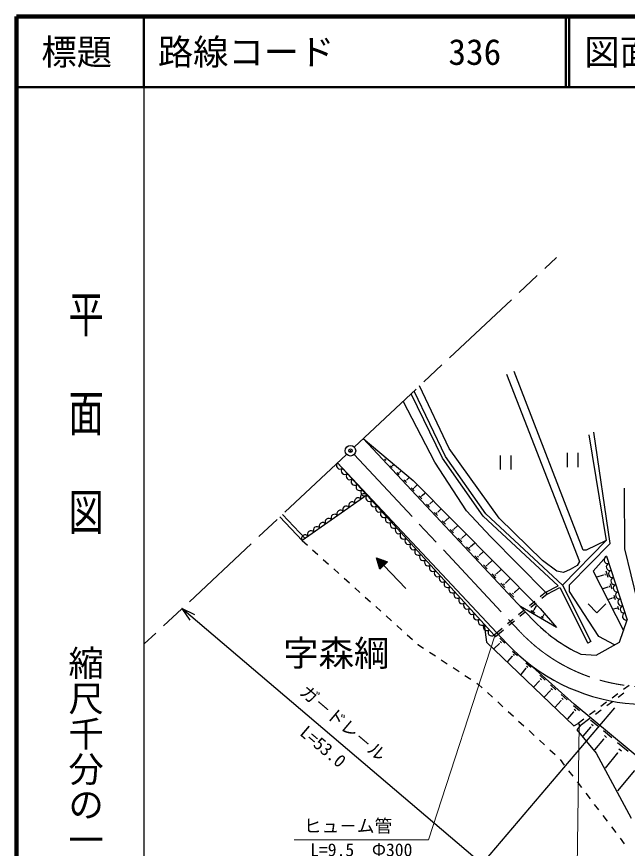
# Model space of a CAD drawing. Units: millimetres, scale not verified. Extents: x 40000 to 680000, y 20000 to 380000.
# Drawn here: x 40000 to 126486, y 262262 to 380000 of the extents above; entities that cross this region are included whole.
import ezdxf
from ezdxf.enums import TextEntityAlignment as Align

# ---------------------------------------------------------------- set-up
doc = ezdxf.new("R2010")
doc.units = ezdxf.units.MM
doc.header["$LTSCALE"] = 1000
doc.header["$PDMODE"] = 32
doc.header["$PDSIZE"] = 500
doc.linetypes.add('CHAIN', pattern=[18.5, 12, -1.5, 3.5, -1.5])
for name, color, linetype, lineweight in [('M-BGD', 7, 'Continuous', 25), ('M-BMK', 2, 'CHAIN', 13), ('M-BMK-SRVR', 3, 'Continuous', 25), ('M-STR-HTXT', 7, 'Continuous', 13), ('M-STR-STRC', 7, 'Continuous', 25), ('M-TTL', 2, 'Continuous', 140), ('M-TTL-BAND', 7, 'Continuous', 25), ('M-TTL-LINE', 7, 'Continuous', 50)]:
    doc.layers.add(name, color=color, linetype=linetype, lineweight=lineweight)
doc.layers.add('M-OTRS', color=6, linetype='Continuous')
doc.layers.add('M-TTL-TXT', color=7, linetype='Continuous')
doc.styles.add('@ＭＳ ゴシック', font='')
doc.styles.add('ＭＳ ゴシック', font='')
doc.styles.get('@ＭＳ ゴシック').set_extended_font_data('@MS Gothic')
doc.styles.get('ＭＳ ゴシック').set_extended_font_data('MS Gothic')

msp = doc.modelspace()

# ---------------------------------------------------------------- linework, layer by layer
at = {"layer": 'M-BGD'}
for p, q in [((120222, 304471), (110464, 329754)), ((109368, 329388), (119727, 302848)), ((101248, 318869), (97062, 327725)), ((100289, 317493), (95891, 326627)), ((100721, 317747), (96273, 326986)), ((99209, 316916), (94752, 325561)), ((89094, 320259), (96173, 314327)), ((89094, 320259), (113025, 294720)), ((121007, 320816), (123484, 305840)), ((124034, 305408), (121715, 321170)), ((108350, 309001), (101248, 318869)), ((117974, 318234), (117974, 316234)), ((119474, 318234), (119474, 316234)), ((85446, 316840), (107603, 292447)), ((85446, 316840), (109378, 291299)), ((92280, 317152), (92096, 317349)), ((92270, 317281), (92224, 317330)), ((92311, 317355), (92300, 317367)), ((92305, 317361), (92349, 317402)), ((103714, 310031), (99209, 316916)), ((106055, 309295), (100289, 317493)), ((106434, 309626), (100721, 317747)), ((108492, 317892), (108492, 315892)), ((109992, 317892), (109992, 315892)), ((93195, 316175), (92956, 316430)), ((93182, 316342), (93123, 316406)), ((93237, 316438), (93222, 316454)), ((93229, 316446), (93352, 316562)), ((94210, 315475), (94418, 315669)), ((94168, 315137), (93870, 315455)), ((94152, 315345), (94077, 315425)), ((94220, 315465), (94201, 315485)), ((95202, 314034), (94841, 314419)), ((95182, 314286), (95092, 314382)), ((95264, 314430), (95241, 314454)), ((95253, 314442), (95549, 314720)), ((96273, 312890), (95883, 313307)), ((96252, 313164), (96154, 313268)), ((96173, 314327), (114139, 296226)), ((96340, 313320), (96316, 313346)), ((96328, 313333), (96686, 313668)), ((126110, 304644), (126084, 313266)), ((89600, 312267), (80432, 305846)), ((97360, 311731), (96954, 312164)), ((97338, 312015), (97236, 312123)), ((97429, 312177), (97404, 312204)), ((97417, 312191), (97798, 312548)), ((98462, 310554), (98041, 311004)), ((98439, 310849), (98334, 310962)), ((98535, 311018), (98508, 311046)), ((98521, 311032), (98926, 311411)), ((99581, 309360), (99143, 309828)), ((99557, 309667), (99447, 309784)), ((99656, 309842), (99629, 309871)), ((99642, 309857), (100071, 310258)), ((107124, 306428), (103714, 310031)), ((80432, 305846), (77292, 309201)), ((80846, 306136), (77657, 309542)), ((100715, 308149), (100261, 308634)), ((100690, 308467), (100577, 308589)), ((100793, 308649), (100765, 308679)), ((100779, 308664), (101232, 309088)), ((116674, 299423), (106055, 309295)), ((117312, 299511), (106434, 309626)), ((114487, 303012), (108350, 309001)), ((101866, 306921), (101396, 307423)), ((101841, 307250), (101723, 307376)), ((101947, 307439), (101918, 307470)), ((101933, 307454), (102410, 307902)), ((103034, 305675), (102547, 306195)), ((103008, 306016), (102886, 306146)), ((103118, 306211), (103087, 306244)), ((103103, 306227), (103605, 306698)), ((114930, 298493), (107124, 306428)), ((80432, 305846), (81176, 305178)), ((104219, 304410), (103714, 304949)), ((104305, 304965), (104274, 304999)), ((104290, 304982), (104817, 305476)), ((123484, 305840), (117312, 299511)), ((118295, 299551), (124034, 305408)), ((123484, 305840), (120666, 304471)), ((81920, 304510), (82664, 303842)), ((104191, 304764), (104065, 304898)), ((105494, 303719), (106047, 304237)), ((120666, 304471), (120222, 304471)), ((127925, 297303), (126110, 304644)), ((83408, 303173), (84152, 302505)), ((91448, 301776), (90955, 303379)), ((90955, 303379), (92533, 302811)), ((90988, 303272), (91954, 302259)), ((91054, 303058), (91882, 302190)), ((91060, 303341), (92027, 302328)), ((91119, 302845), (91809, 302121)), ((91185, 302631), (91737, 302052)), ((91271, 303265), (92099, 302397)), ((92533, 302811), (91448, 301776)), ((91481, 303190), (92171, 302466)), ((91692, 303114), (92244, 302535)), ((91902, 303038), (92316, 302604)), ((92112, 302963), (92388, 302673)), ((92323, 302887), (92461, 302742)), ((105421, 303128), (104899, 303685)), ((105392, 303493), (105262, 303632)), ((105510, 303702), (105478, 303737)), ((106716, 302438), (107294, 302980)), ((116493, 301517), (114487, 303012)), ((119727, 302848), (119379, 302295)), ((123517, 303613), (121623, 301520)), ((123517, 303613), (126457, 294593)), ((84896, 301837), (85640, 301169)), ((91251, 302417), (91665, 301983)), ((91316, 302203), (91592, 301914)), ((91382, 301990), (91520, 301845)), ((95096, 299037), (91990, 302294)), ((106640, 301826), (106101, 302402)), ((106610, 302204), (106476, 302348)), ((106733, 302420), (106699, 302456)), ((107955, 301138), (108560, 301705)), ((117434, 301333), (116493, 301517)), ((118376, 301722), (117434, 301333)), ((119379, 302295), (118376, 301722)), ((121623, 301520), (125943, 293121)), ((123450, 301558), (123738, 300672)), ((86384, 300501), (87129, 299833)), ((107877, 300506), (107320, 301101)), ((107846, 300896), (107707, 301045)), ((107973, 301119), (107938, 301157)), ((109212, 299819), (109844, 300411)), ((123063, 300942), (122179, 300654)), ((123054, 300969), (123072, 300914)), ((123292, 301139), (123364, 300917)), ((87873, 299165), (88617, 298497)), ((109132, 299167), (108557, 299781)), ((109100, 299570), (108956, 299723)), ((109230, 299800), (109194, 299838)), ((110488, 298481), (111147, 299099)), ((114953, 298513), (116674, 299423)), ((115121, 298262), (116906, 299206)), ((116906, 299206), (120887, 291301)), ((117312, 299511), (121333, 291526)), ((118295, 298607), (118295, 299551)), ((123713, 299242), (123021, 299017)), ((123705, 299265), (123720, 299219)), ((123905, 299407), (123965, 299222)), ((124036, 299757), (124278, 299017)), ((110405, 297809), (109811, 298442)), ((110372, 298224), (110224, 298382)), ((110507, 298462), (110469, 298501)), ((114953, 298513), (114159, 297857)), ((115121, 298262), (114350, 297626)), ((114930, 298493), (115121, 298262)), ((122462, 292239), (118295, 298607)), ((124578, 298096), (124776, 297489)), ((89361, 297828), (90105, 297160)), ((113387, 297220), (112616, 296584)), ((113578, 296989), (112807, 296353)), ((120925, 296855), (122175, 295605)), ((123425, 296855), (122175, 295605)), ((124313, 297674), (123798, 297506)), ((124307, 297693), (124319, 297655)), ((124470, 297809), (124520, 297657)), ((90849, 296492), (91593, 295824)), ((111845, 295948), (111073, 295311)), ((112036, 295716), (111264, 295080)), ((116441, 293518), (111352, 296505)), ((113365, 295556), (112823, 295874)), ((113257, 295838), (113121, 295917)), ((113301, 296030), (113268, 296050)), ((113284, 296040), (113620, 296611)), ((114139, 296226), (116441, 293518)), ((124867, 296227), (124515, 296113)), ((124862, 296242), (124872, 296212)), ((124992, 296335), (125031, 296214)), ((125078, 296563), (125235, 296080)), ((92337, 295156), (93081, 294488)), ((110302, 294675), (109531, 294038)), ((110493, 294443), (109722, 293807)), ((114596, 294833), (114256, 295032)), ((114528, 295009), (114443, 295059)), ((114556, 295130), (114535, 295142)), ((114546, 295136), (114707, 295411)), ((125360, 291454), (126457, 294593)), ((93825, 293820), (94569, 293152)), ((106218, 293971), (106527, 291428)), ((108760, 293402), (107603, 292447)), ((108950, 293170), (107794, 292216)), ((95313, 292483), (96057, 291815)), ((107603, 292447), (107794, 292216)), ((108447, 292010), (109122, 291306)), ((124662, 291062), (122462, 292239)), ((96801, 291147), (96823, 291128)), ((96823, 291128), (97634, 290594)), ((106527, 291428), (118884, 279587)), ((108362, 291253), (107608, 290531)), ((108341, 291275), (108383, 291231)), ((108489, 291544), (108657, 291368)), ((121333, 291526), (120887, 291301)), ((122071, 289610), (125360, 291454)), ((98469, 290044), (99304, 289494)), ((110218, 290165), (110904, 289550)), ((110291, 289729), (110462, 289575)), ((119882, 289748), (122071, 289610)), ((100140, 288945), (100975, 288395)), ((110192, 289446), (109521, 288698)), ((110170, 289465), (110213, 289427)), ((112087, 288527), (112851, 287914)), ((101810, 287845), (102646, 287295)), ((112101, 287763), (111403, 286894)), ((112077, 287782), (112125, 287743)), ((112189, 288068), (112380, 287915)), ((118941, 282661), (112626, 288351)), ((103481, 286746), (104316, 286196)), ((114070, 286780), (114837, 286090)), ((114151, 286291), (114342, 286119)), ((105152, 285646), (105416, 285473)), ((105416, 285473), (105920, 285010)), ((114039, 285975), (113262, 285113)), ((114015, 285997), (114063, 285953)), ((115586, 285415), (116375, 284703)), ((126724, 285339), (125923, 284739)), ((106657, 284335), (107395, 283659)), ((115553, 284585), (114747, 283690)), ((115529, 284607), (115578, 284563)), ((115668, 284911), (115866, 284733)), ((117124, 284028), (117938, 283295)), ((125122, 284140), (124322, 283541)), ((125982, 284221), (125181, 283622)), ((108132, 282984), (108869, 282308)), ((117091, 283174), (116255, 282245)), ((117066, 283197), (117117, 283151)), ((117209, 283509), (117413, 283326)), ((129812, 273617), (118941, 282661)), ((123521, 282942), (122720, 282343)), ((124380, 283023), (123580, 282424)), ((109607, 281633), (110344, 280957)), ((118840, 281600), (117992, 280580)), ((118813, 281623), (118867, 281577)), ((118839, 282485), (119710, 281760)), ((118948, 281952), (119166, 281771)), ((121920, 281744), (121119, 281145)), ((122779, 281825), (121978, 281226)), ((111082, 280282), (111819, 279606)), ((120318, 280546), (119518, 279947)), ((121178, 280627), (119787, 279586)), ((121263, 280468), (122280, 279623)), ((118884, 279587), (119518, 279947)), ((119787, 279586), (119323, 279041)), ((119323, 279041), (122082, 275723)), ((119518, 279947), (119787, 279586)), ((121264, 279435), (120193, 278148)), ((121232, 279462), (121296, 279409)), ((121391, 279846), (121645, 279635)), ((112556, 278931), (113294, 278255)), ((123096, 278944), (124282, 277957)), ((123245, 278218), (123541, 277971)), ((114031, 277580), (114768, 276904)), ((123097, 277738), (121815, 276198)), ((123060, 277769), (123134, 277707)), ((125106, 277271), (126585, 276041)), ((115506, 276229), (116243, 275553)), ((122082, 275723), (127007, 266538)), ((125107, 275769), (123335, 273638)), ((125061, 275807), (125154, 275730)), ((125292, 276366), (125662, 276059)), ((116948, 274848), (117555, 274054)), ((118162, 273259), (118769, 272464)), ((127501, 273301), (125105, 270420)), ((119376, 271669), (119982, 270874)), ((120589, 270079), (121196, 269285)), ((121803, 268490), (122410, 267695)), ((123016, 266900), (123623, 266105)), ((124230, 265310), (124837, 264515)), ((125444, 263721), (126050, 262926))]:
    msp.add_line(p, q, dxfattribs=at)
for centre, radius, start, end in [((85803, 316469), 515, 133.9072, 310.59079), ((86495, 315707), 515, 133.9072, 310.59079), ((87188, 314945), 515, 133.9072, 310.59079), ((87880, 314182), 515, 133.9072, 310.59079), ((88573, 313420), 515, 133.9072, 310.59079), ((89189, 311968), 509, 35.99178, 214.0176), ((89265, 312658), 515, 133.9072, 310.59079), ((89957, 311896), 515, 133.9072, 310.59079), ((87522, 310800), 509, 35.99178, 214.0176), ((88355, 311384), 509, 35.99178, 214.0176), ((90650, 311133), 515, 133.9072, 310.59079), ((85855, 309633), 509, 35.99178, 214.0176), ((86688, 310217), 509, 35.99178, 214.0176), ((91342, 310371), 515, 133.9072, 310.59079), ((92035, 309609), 515, 133.9072, 310.59079), ((84188, 308465), 509, 35.99178, 214.0176), ((85021, 309049), 509, 35.99178, 214.0176), ((92727, 308846), 515, 133.9072, 310.59079), ((82521, 307298), 509, 35.99178, 214.0176), ((83354, 307882), 509, 35.99178, 214.0176), ((93419, 308084), 515, 133.9072, 310.59079), ((94112, 307322), 515, 133.9072, 310.59079), ((80854, 306131), 509, 35.99178, 214.0176), ((81687, 306714), 509, 35.99178, 214.0176), ((94804, 306559), 515, 133.9072, 310.59079), ((95497, 305797), 515, 133.9072, 310.59079), ((96189, 305035), 515, 133.9072, 310.59079), ((96881, 304273), 515, 133.9072, 310.59079), ((97574, 303510), 515, 133.9072, 310.59079), ((98266, 302748), 515, 133.9072, 310.59079), ((123706, 303120), 528, 110.99151, 285.11699), ((124032, 302118), 528, 110.99151, 285.11699), ((98959, 301986), 515, 133.9072, 310.59079), ((99651, 301223), 515, 133.9072, 310.59079), ((124359, 301116), 528, 110.99151, 285.11699), ((100343, 300461), 515, 133.9072, 310.59079), ((124686, 300114), 528, 110.99151, 285.11699), ((101036, 299699), 515, 133.9072, 310.59079), ((101728, 298936), 515, 133.9072, 310.59079), ((125012, 299111), 528, 110.99151, 285.11699), ((102421, 298174), 515, 133.9072, 310.59079), ((125339, 298109), 528, 110.99151, 285.11699), ((103113, 297412), 515, 133.9072, 310.59079), ((103805, 296650), 515, 133.9072, 310.59079), ((125666, 297107), 528, 110.99151, 285.11699), ((104498, 295887), 515, 133.9072, 310.59079), ((125992, 296105), 528, 110.99151, 285.11699), ((126319, 295103), 528, 110.99151, 285.11699), ((105190, 295125), 515, 133.9072, 310.59079), ((105883, 294363), 515, 133.9072, 310.59079), ((129425, 310124), 22500, 223.20445, 244.90328), ((106575, 293600), 515, 133.9072, 310.59079), ((107267, 292838), 515, 133.9072, 310.59079), ((129425, 310124), 27500, 223.07627, 303.41433)]:
    msp.add_arc(centre, radius, start, end, dxfattribs=at)
at = {"layer": 'M-BMK'}
for p, q in [((87817, 319063), (116459, 345900)), ((86723, 318037), (58081, 291200)), ((87783, 318003), (111201, 293010))]:
    msp.add_line(p, q, dxfattribs=at)
msp.add_arc((129425, 310124), 25000, 223.20099, 303.41433, dxfattribs=at)
at = {"layer": 'M-BMK-SRVR'}
msp.add_circle((87270, 318550), 750, dxfattribs=at)
msp.add_point((87270, 318550), dxfattribs=at)
at = {"layer": 'M-OTRS'}
msp.add_point((87270, 318550), dxfattribs=at)
at = {"layer": 'M-STR-HTXT'}
for p, q in [((98304, 263474), (107698, 292331)), ((119268, 252442), (119652, 279767)), ((79304, 263474), (98304, 263474))]:
    msp.add_line(p, q, dxfattribs=at)
at = {"layer": 'M-STR-STRC'}
for p, q in [((105889, 260077), (63413, 296196)), ((65220, 295339), (63413, 296196)), ((63413, 296196), (64550, 294550)), ((124675, 282170), (104593, 258553))]:
    msp.add_line(p, q, dxfattribs=at)
at = {"layer": 'M-TTL'}
for p, q in [((40000, 380000), (40000, 20000)), ((680000, 380000), (40000, 380000))]:
    msp.add_line(p, q, dxfattribs=at)
at = {"layer": 'M-TTL-BAND'}
msp.add_line((58000, 370000), (58000, 20000), dxfattribs=at)
at = {"layer": 'M-TTL-LINE'}
for p, q in [((58000, 380000), (58000, 370000)), ((117750, 380000), (117750, 370000)), ((118250, 380000), (118250, 370000)), ((40000, 370000), (680000, 370000))]:
    msp.add_line(p, q, dxfattribs=at)

# ---------------------------------------------------------------- texts
at = {"layer": 'M-BGD', "style": 'ＭＳ ゴシック'}
msp.add_text('字森綱', height=3666, dxfattribs=at).set_placement((85269, 289901), align=Align.MIDDLE_CENTER)
at = {"layer": 'M-STR-HTXT', "style": 'ＭＳ ゴシック'}
msp.add_text('ヒュ－ム管', height=1833, dxfattribs=at).set_placement((80679, 263974), align=Align.BOTTOM_LEFT)
msp.add_text('L=9.5\u3000Φ300', height=1833, dxfattribs=at).set_placement((88804, 262974), align=Align.TOP_CENTER)
at = {"layer": 'M-STR-STRC', "style": 'ＭＳ ゴシック'}
msp.add_text('ガ－ドレ－ル', height=1833, rotation=319.624, dxfattribs=at).set_placement((85299, 278898), align=Align.BOTTOM_CENTER)
at = {"layer": 'M-STR-STRC', "style": '@ＭＳ ゴシック'}
msp.add_text('L=53.0', height=1833, rotation=319.624, dxfattribs=at).set_placement((84003, 277375), align=Align.TOP_CENTER)
at = {"layer": 'M-TTL-BAND', "style": '@ＭＳ ゴシック', "width": 1.4}
msp.add_text('平  面  図', height=3666, rotation=270, dxfattribs=at).set_placement((49777, 306475), align=Align.MIDDLE_RIGHT)
at = {"layer": 'M-TTL-BAND', "style": '@ＭＳ ゴシック'}
msp.add_text('縮尺千分の一', height=3666, rotation=270, dxfattribs=at).set_placement((49777, 261030), align=Align.MIDDLE_RIGHT)
at = {"layer": 'M-TTL-TXT', "style": 'ＭＳ ゴシック'}
msp.add_text('標題', height=3666, dxfattribs=at).set_placement((48500, 375000), align=Align.MIDDLE_CENTER)
for s, p in [('路線コード', (60000, 375000)), ('336', (101142, 375000)), ('図面コード', (120380, 375000))]:
    msp.add_text(s, height=3666, dxfattribs=at).set_placement(p, align=Align.MIDDLE_LEFT)

doc.saveas('drawing.dxf')
